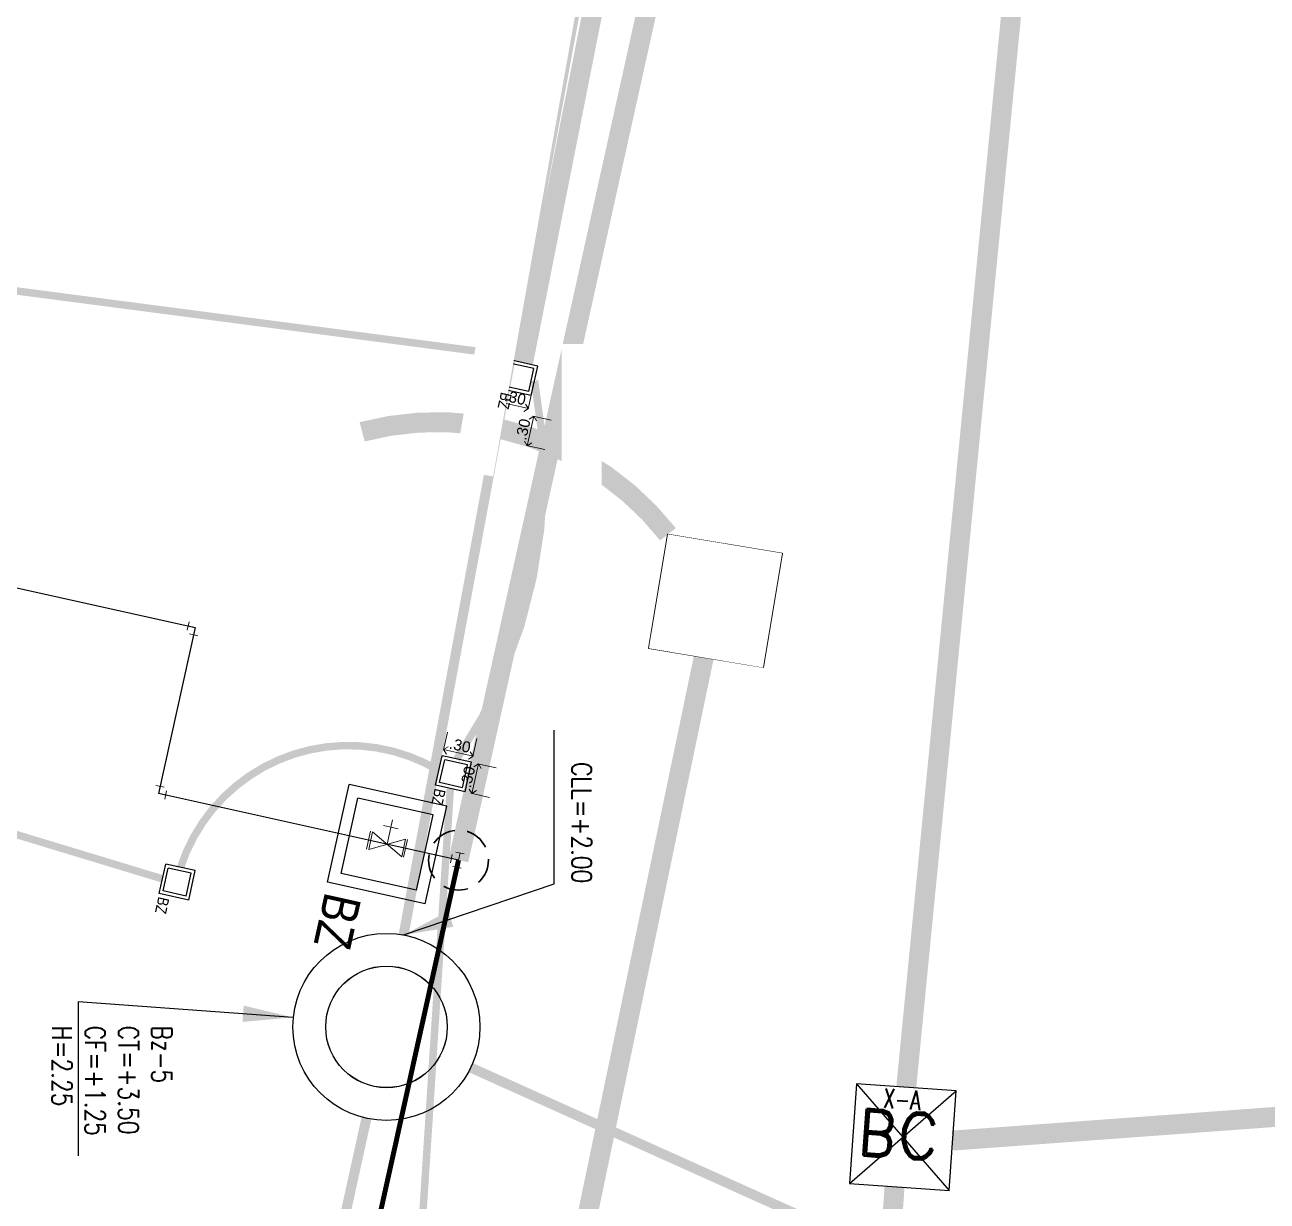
# Model space of a CAD drawing. Header units: inches. Extents: x 0 to 766, y -245 to 236.
# Drawn here: x 720.12 to 732.58, y 113.72 to 125.51 of the extents above; entities that cross this region are included whole.
import ezdxf
from ezdxf.enums import TextEntityAlignment as Align

# ---------------------------------------------------------------- set-up
doc = ezdxf.new("R2010")
doc.units = ezdxf.units.IN
doc.header["$MEASUREMENT"] = 0
doc.set_wipeout_variables(frame=1)
for name, pattern in [('2P$0$HIDDEN', [0.375, 0.25, -0.125]), ('DASHDOT', [1, 0.5, -0.25, 0, -0.25]), ('DASHED2', [0.375, 0.25, -0.125]), ('HIDDEN', [0.375, 0.25, -0.125]), ('TC_P10$0$HIDDEN', [0.375, 0.25, -0.125]), ('TG_P1$0$DASHDOT', [1, 0.5, -0.25, 0, -0.25])]:
    doc.linetypes.add(name, pattern=pattern)
doc.layers.get('DEFPOINTS').update_dxf_attribs({"color": 251, "lineweight": 9})
for name, color, linetype, lineweight in [('000 SOS 911 - ACCESORIOS ACI', 3, 'Continuous', 20), ('000 SOS 911 EQUIPOS', 5, 'Continuous', 25), ('000 SOS 911 IE-Alarmas Contra Incendio', 100, 'CONTRA_FUEGO', 25), ('000 SOS 911 Membrete', 255, 'Continuous', 18), ('000 SOS 911 TUB. ENTERRADA  ACI', 5, 'DASHED2', 25), ('A_Texto', 3, 'Continuous', 25), ('Layer1', 2, 'Continuous', 35), ('MQ.RECORRIDO DUCTO COMUN.', 30, 'HIDDEN', 40), ('MQ.TEXTOS GENERALES', 251, 'Continuous', 9)]:
    doc.layers.add(name, color=color, linetype=linetype, lineweight=lineweight)
for name, color, linetype in [('ARQ 04.09.19', 8, 'Continuous'), ('Xref_Red Eléctrica Proyectada$0$Red Eléctrica', 3, 'Continuous'), ('Xref_Redes Externas de desagüe$0$Ref-Red de Alc$0$X-DIM', 40, 'Continuous'), ('Xref_Redes Externas de desagüe$0$Xref alcantarillado. colector', 6, 'Continuous')]:
    doc.layers.add(name, color=color, linetype=linetype)
doc.styles.add('ARIAL', font='arial.ttf')
doc.styles.add('ESC-50', font='romans.shx', dxfattribs={"width": 0.9, "height": 0.1})
doc.styles.add('MtXpl_Arial_Narrow', font='ARIALN.TTF')
doc.styles.add('ROMAND', font='romand.shx', dxfattribs={"width": 0.8})
doc.styles.add('ROMANS', font='romans.shx', dxfattribs={"width": 0.8})
doc.styles.get("Standard").update_dxf_attribs({"font": 'arial.ttf'})
doc.styles.add('Xref_Redes Externas de desagüe$0$Ref-Red de Alc$0$GMI-texto', font='ROMANS', dxfattribs={"width": 0.75})
doc.styles.add('Xref_Redes Externas de desagüe$0$ROMANS', font='romans.shx', dxfattribs={"width": 0.8})
doc.linetypes.add('CONTRA_FUEGO', pattern='A,0.9,-0.15,["ACI",Standard,S=0.08,R=0,X=-0.08,Y=-0.03],-0.2', length=1.25)
doc.linetypes.add('Fire-50-Wall', pattern='A,0.5,-0.075,["I",ESC-50,S=1,R=0,X=-0.03,Y=-0.05],-0.05', length=0.625)
doc.dimstyles.new('SEGURIDAD_COTA MUROS_100', dxfattribs={"dimtxt": 0.11, "dimasz": 0.075, "dimexe": 0.18, "dimexo": 0.06, "dimgap": 0.02, "dimtad": 1, "dimzin": 4, "dimdsep": 46, "dimtxsty": 'ARIAL', "dimblk": 'OPEN90', "dimcen": 0.09, "dimdle": 0.1, "dimclrd": 7, "dimclre": 7, "dimclrt": 7, "dimadec": 0, "dimazin": 0, "dimtfac": 1, "dimtix": 1, "dimtofl": 0, "dimtmove": 2, "dimatfit": 2, "dimldrblk": 'OPEN90', "dimfxl": 0.3, "dimtolj": 1, "dimtzin": 0, "dimlwd": 9, "dimlwe": 9, "dimarcsym": 0})
doc.dimstyles.new('Xref_Redes Externas de desagüe$0$Ref-Red de Alc$0$GMI-Dim Style-Arch SC', dxfattribs={"dimscale": 0, "dimtxt": 2.5, "dimasz": 2.5, "dimexe": 1.5, "dimexo": 1, "dimgap": 1.25, "dimtad": 1, "dimtih": 1, "dimtoh": 1, "dimzin": 1, "dimdsep": 46, "dimtxsty": 'Xref_Redes Externas de desagüe$0$Ref-Red de Alc$0$GMI-texto', "dimcen": 0.09, "dimclrd": 256, "dimclre": 256, "dimclrt": 7, "dimazin": 0, "dimtfac": 1, "dimtix": 1, "dimtmove": 0, "dimatfit": 3, "dimfxl": 1, "dimtolj": 1, "dimarcsym": 0})

# ---------------------------------------------------------------- blocks, each defined once
blk = doc.blocks.new('Xref_Red Eléctrica Proyectada')
at = {"layer": 'Xref_Red Eléctrica Proyectada$0$Red Eléctrica', "const_width": 0.2}
blk.add_lwpolyline([(227159.894, 8188127.134, 0.299328), (227156.828, 8188128.161, 0.81715)], format="xyb", dxfattribs=at)
at = {"layer": 'Xref_Red Eléctrica Proyectada$0$Red Eléctrica'}
blk.add_lwpolyline([(227159.894, 8188127.134), (227161.038, 8188126.943), (227160.847, 8188125.798), (227159.703, 8188125.989)], close=True, dxfattribs=at)
at = {"layer": 'Xref_Red Eléctrica Proyectada$0$Red Eléctrica', "const_width": 0.2, "elevation": 0.778}
blk.add_lwpolyline([(227154.77, 8188099.606), (227160.371, 8188126.466)], dxfattribs=at)
blk.add_wipeout([(227159.894, 8188127.134), (227161.038, 8188126.943), (227160.847, 8188125.798), (227159.703, 8188125.991)]).translate(0, 0, -0.778).dxf.layer = 'Xref_Red Eléctrica Proyectada$0$Red Eléctrica'
blk = doc.blocks.new('_Open90')
at = {"color": 0, "linetype": 'ByBlock', "lineweight": -2}
for p, q in [((0, 0), (-1, 0)), ((-0.5, 0.5), (0, 0)), ((0, 0), (-0.5, -0.5))]:
    blk.add_line(p, q, dxfattribs=at)
blk = doc.blocks.new('*D311')
at = {"layer": '000 SOS 911 IE-Alarmas Contra Incendio', "color": 7, "lineweight": 9, "transparency": 16777216}
for p, q in [((21.336, 41.123), (21.303, 40.973)), ((21.343, 41.198), (21.528, 41.157)), ((21.278, 40.902), (21.463, 40.861))]:
    blk.add_line(p, q, dxfattribs=at)
at = {"layer": 'DEFPOINTS', "color": 0, "transparency": 16777216}
for p in [(21.285, 41.211, 0), (21.219, 40.915, 0), (21.287, 40.9)]:
    blk.add_point(p, dxfattribs=at)
at = {"layer": '000 SOS 911 IE-Alarmas Contra Incendio', "color": 7, "lineweight": 9, "transparency": 16777216}
for p, xscale, yscale, zscale, rotation in [((21.352, 41.196), 0.07500000000000001, 0.07500000000000001, 0.07500000000000001, 77.50376459182968), ((21.287, 40.9), 0.075, 0.075, 0.075, 257.5037645918297)]:
    blk.add_blockref('_Open90', p, dxfattribs=dict(at, xscale=xscale, yscale=yscale, zscale=zscale, rotation=rotation))
at = {"layer": '000 SOS 911 IE-Alarmas Contra Incendio', "color": 7, "transparency": 16777216, "insert": (21.245, 41.064), "char_height": 0.11, "attachment_point": 5, "rotation": 77.5038, "style": 'ARIAL'}
blk.add_mtext('\\A1;.30', dxfattribs=at)
blk = doc.blocks.new('*D312')
at = {"layer": '000 SOS 911 IE-Alarmas Contra Incendio', "color": 7, "lineweight": 9, "transparency": 16777216}
for p, q in [((21.002, 41.335), (21.041, 41.515)), ((21.298, 41.269), (21.337, 41.449)), ((21.225, 41.29), (21.076, 41.323))]:
    blk.add_line(p, q, dxfattribs=at)
at = {"layer": 'DEFPOINTS', "color": 0, "transparency": 16777216}
for p in [(20.989, 41.276, 0), (21.003, 41.339), (21.285, 41.211, 0)]:
    blk.add_point(p, dxfattribs=at)
at = {"layer": '000 SOS 911 IE-Alarmas Contra Incendio', "color": 7, "lineweight": 9, "transparency": 16777216, "xscale": 0.075, "yscale": 0.075, "zscale": 0.075}
for p, rotation in [((21.003, 41.339), 167.5037645918297), ((21.299, 41.273), 347.5037645918297)]:
    blk.add_blockref('_Open90', p, dxfattribs=dict(at, rotation=rotation))
at = {"layer": '000 SOS 911 IE-Alarmas Contra Incendio', "color": 7, "transparency": 16777216, "insert": (21.167, 41.381), "char_height": 0.11, "attachment_point": 5, "rotation": 347.5038, "style": 'ARIAL'}
blk.add_mtext('\\A1;.30', dxfattribs=at)
blk = doc.blocks.new('*D313')
at = {"layer": '000 SOS 911 IE-Alarmas Contra Incendio', "color": 7, "lineweight": 9, "transparency": 16777216}
for p, q in [((20.782, 37.638), (20.749, 37.489)), ((20.789, 37.713), (20.974, 37.672)), ((20.723, 37.417), (20.908, 37.376))]:
    blk.add_line(p, q, dxfattribs=at)
at = {"layer": 'DEFPOINTS', "color": 0, "transparency": 16777216}
for p in [(20.73, 37.726, 0), (20.665, 37.43, 0), (20.733, 37.415)]:
    blk.add_point(p, dxfattribs=at)
at = {"layer": '000 SOS 911 IE-Alarmas Contra Incendio', "color": 7, "lineweight": 9, "transparency": 16777216}
for p, xscale, yscale, zscale, rotation in [((20.798, 37.711), 0.07500000000000001, 0.07500000000000001, 0.07500000000000001, 77.50376459182968), ((20.733, 37.415), 0.075, 0.075, 0.075, 257.5037645918297)]:
    blk.add_blockref('_Open90', p, dxfattribs=dict(at, xscale=xscale, yscale=yscale, zscale=zscale, rotation=rotation))
at = {"layer": '000 SOS 911 IE-Alarmas Contra Incendio', "color": 7, "transparency": 16777216, "insert": (20.691, 37.58), "char_height": 0.11, "attachment_point": 5, "rotation": 77.5038, "style": 'ARIAL'}
blk.add_mtext('\\A1;.30', dxfattribs=at)
blk = doc.blocks.new('*D314')
at = {"layer": '000 SOS 911 IE-Alarmas Contra Incendio', "color": 7, "lineweight": 9, "transparency": 16777216}
for p, q in [((20.447, 37.851), (20.487, 38.03)), ((20.743, 37.785), (20.783, 37.965)), ((20.671, 37.805), (20.521, 37.838))]:
    blk.add_line(p, q, dxfattribs=at)
at = {"layer": 'DEFPOINTS', "color": 0, "transparency": 16777216}
for p in [(20.434, 37.792, 0), (20.448, 37.855), (20.73, 37.726, 0)]:
    blk.add_point(p, dxfattribs=at)
at = {"layer": '000 SOS 911 IE-Alarmas Contra Incendio', "color": 7, "lineweight": 9, "transparency": 16777216, "xscale": 0.075, "yscale": 0.075, "zscale": 0.075}
for p, rotation in [((20.448, 37.855), 167.5037645918297), ((20.744, 37.789), 347.5037645918297)]:
    blk.add_blockref('_Open90', p, dxfattribs=dict(at, rotation=rotation))
at = {"layer": '000 SOS 911 IE-Alarmas Contra Incendio', "color": 7, "transparency": 16777216, "insert": (20.613, 37.896), "char_height": 0.11, "attachment_point": 5, "rotation": 347.5038, "style": 'ARIAL'}
blk.add_mtext('\\A1;.30', dxfattribs=at)
blk = doc.blocks.new('01')
at = {"layer": '000 SOS 911 IE-Alarmas Contra Incendio', "color": 6, "linetype": 'Continuous'}
for p, q in [((763.4152, -217.109), (762.974, -217.109)), ((762.974, -217.109), (762.974, -217.5502)), ((763.4152, -217.109), (763.4152, -217.5502)), ((763.3652, -217.159), (763.024, -217.159)), ((763.024, -217.159), (763.024, -217.5002)), ((763.3652, -217.159), (763.3652, -217.5002)), ((763.3652, -217.5002), (763.024, -217.5002)), ((763.4152, -217.5502), (762.974, -217.5502))]:
    blk.add_line(p, q, dxfattribs=at)
at = {"layer": '000 SOS 911 IE-Alarmas Contra Incendio', "color": 6, "linetype": 'Continuous', "style": 'MtXpl_Arial_Narrow'}
blk.add_text('BZ', height=0.16344, dxfattribs=at).set_placement((763.4547, -217.5521))
blk = doc.blocks.new('ACCS.ELBOW.90')
at = {"layer": '000 SOS 911 - ACCESORIOS ACI', "color": 100}
for p, q in [((0.098, 0.168), (-0.098, 0.168)), ((0.168, -0.098), (0.168, 0.098))]:
    blk.add_line(p, q, dxfattribs=at)
at = {"layer": '000 SOS 911 - ACCESORIOS ACI', "color": 9}
for p in [(0, 0.168), (0.168, 0)]:
    blk.add_line(p, (0, 0), dxfattribs=at)
blk = doc.blocks.new('12')
at = {"layer": '000 SOS 911 - ACCESORIOS ACI'}
for p, q in [((1614.761, 3414.38), (1614.761, 3414.632)), ((1614.571, 3414.289), (1614.571, 3414.471)), ((1614.93, 3414.471), (1614.592, 3414.288)), ((1614.592, 3414.288), (1614.592, 3414.47)), ((1614.592, 3414.47), (1614.931, 3414.289)), ((1614.931, 3414.289), (1614.93, 3414.471)), ((1614.951, 3414.289), (1614.95, 3414.471))]:
    blk.add_line(p, q, dxfattribs=at)
blk.add_lwpolyline([(1614.686, 3414.557), (1614.836, 3414.557)], dxfattribs=at)
blk = doc.blocks.new('ACI 240312')
at = {"layer": '000 SOS 911 TUB. ENTERRADA  ACI', "color": 1, "lineweight": 30, "elevation": 0}
for points, const_width in [([(10.618, 21.214), (21.853, 71.87)], 0.2), ([(5.866, -0.213), (10.618, 21.214)], 0.05)]:
    blk.add_lwpolyline(points, dxfattribs=dict(at, const_width=const_width))
at = {"layer": '000 SOS 911 TUB. ENTERRADA  ACI', "color": 1, "linetype": 'Fire-50-Wall', "lineweight": 30}
for points, elevation in [([(0.173, 25.279), (7.979, 23.545)], 0), ([(7.979, 23.545), (7.61, 21.882)], -0.471), ([(10.618, 21.214), (7.61, 21.882)], 0)]:
    blk.add_lwpolyline(points, dxfattribs=dict(at, elevation=elevation))
at = {"layer": 'Layer1', "linetype": '2P$0$HIDDEN'}
blk.add_circle((10.618, 21.214, 0), 0.3, dxfattribs=at)
at = {"layer": '000 SOS 911 - ACCESORIOS ACI'}
for p, xscale, yscale, zscale, rotation in [((7.979, 23.545, 0), -0.4394526855468766, 0.4394526855468736, 0.4394526855468736, 77.5011789133712), ((7.61, 21.882, 0), -0.4394526855468769, 0.4394526855468736, 0.4394526855468736, 257.5011789133712), ((10.618, 21.214, 0), 0.4394526855468773, 0.4394526855468773, 0.4394526855468773, 77.50635027029074), ((10.618, 21.214, 0), -0.439452685546877, 0.4394526855468736, 0.4394526855468736, 77.5011789133712)]:
    blk.add_blockref('ACCS.ELBOW.90', p, dxfattribs=dict(at, xscale=xscale, yscale=yscale, zscale=zscale, rotation=rotation))
at = {"layer": '000 SOS 911 Membrete', "color": 1, "linetype": 'Continuous', "xscale": 2.269662975122643, "yscale": 2.269662975122643, "zscale": 2.269662975122643, "rotation": 257.503764591831}
blk.add_blockref('01', (866.287, 1605.802, 0), dxfattribs=at)
at = {"layer": '000 SOS 911 TUB. ENTERRADA  ACI', "rotation": 347.4811310132175}
blk.add_blockref('12', (-2306.572, -2961.812, 0), dxfattribs=at)
blk = doc.blocks.new('BUZON DE COMUNICACIONES')
at = {"layer": 'ARQ 04.09.19', "color": 3, "elevation": -0.778}
blk.add_lwpolyline([(226549.687, 8188134.431), (226548.69, 8188134.501), (226548.62, 8188133.503), (226549.618, 8188133.434), (226549.687, 8188134.431)], dxfattribs=at)
at = {"layer": 'ARQ 04.09.19', "color": 7, "elevation": -0.778}
for points in [[(226548.69, 8188134.501), (226549.618, 8188133.434)], [(226548.62, 8188133.503), (226549.687, 8188134.431)]]:
    blk.add_lwpolyline(points, dxfattribs=at)
at = {"layer": 'MQ.RECORRIDO DUCTO COMUN.', "color": 30, "linetype": 'DASHDOT', "ltscale": 0.8, "true_color": 0xf8991e, "const_width": 0.2}
for points, elevation in [([(226552.373, 8188167.024), (226549.188, 8188134.466)], 0), ([(226549.653, 8188133.933), (226567.545, 8188135.245)], -1.556), ([(226548.083, 8188119.21), (226549.071, 8188133.472)], -0.414)]:
    blk.add_lwpolyline(points, dxfattribs=dict(at, elevation=elevation))
at = {"layer": 'A_Texto', "color": 10, "style": 'ROMAND'}
blk.add_text('BC', height=0.4688, rotation=356.0361, dxfattribs=at).set_placement((226549.108, 8188133.994, -0.867), align=Align.MIDDLE)
at = {"layer": 'MQ.TEXTOS GENERALES', "style": 'ROMANS', "width": 0.7}
blk.add_text('X-A', height=0.1953, rotation=356.0361, dxfattribs=at).set_placement((226548.959, 8188134.36, -0.778), align=Align.MIDDLE_LEFT)
blk = doc.blocks.new('Xref_Redes Externas de desagüe$0$Buzon Proy')
at = {"color": 0}
for radius in [2, 1.3]:
    blk.add_circle((5.16, -1.532), radius, dxfattribs=at)
at = {"layer": 'DEFPOINTS'}
blk.add_lwpolyline([(0, 0), (0, 0)], dxfattribs=at)
blk = doc.blocks.new('DyA 240312')
at = {"layer": '000 SOS 911 IE-Alarmas Contra Incendio', "color": 159, "linetype": 'TC_P10$0$HIDDEN', "true_color": 0x22346e, "const_width": 0.2, "elevation": 0, "flags": 128}
blk.add_lwpolyline([(21.245, 41.732, -0.020659), (24.631, 56.644, -1.894101)], format="xyb", dxfattribs=at)
at = {"layer": '000 SOS 911 IE-Alarmas Contra Incendio', "color": 159, "linetype": 'TG_P1$0$DASHDOT', "true_color": 0x22346e, "const_width": 0.075, "elevation": 0}
for points in [[(13.064, 42.857), (21.106, 41.806)], [(12.044, 38.254), (17.63, 36.559)]]:
    blk.add_lwpolyline(points, dxfattribs=at)
at = {"layer": '000 SOS 911 IE-Alarmas Contra Incendio', "color": 159, "linetype": 'TG_P1$0$DASHDOT', "true_color": 0x22346e, "const_width": 0.075}
for points, elevation in [([(20.581, 37.76, 0.197697), (21.36, 41.551, 11.559752)], 0), ([(17.811, 36.674, -0.481382), (20.401, 37.645, 0.573715)], 0), ([(20.516, 37.464, -0.070496), (17.627, 19.379, 1.790001)], -0.778)]:
    blk.add_lwpolyline(points, format="xyb", dxfattribs=dict(at, elevation=elevation))
at = {"layer": '000 SOS 911 Membrete', "color": 4, "linetype": 'Continuous', "xscale": 0.6866556266033178, "yscale": 0.6866556266033178, "zscale": 0.6866556266033178, "rotation": 257.503764591831}
for p in [(280.3, 520.931, 0), (279.636, 516.96, 0), (276.865, 515.874, 0)]:
    blk.add_blockref('01', p, dxfattribs=at)
at = {"layer": '000 SOS 911 IE-Alarmas Contra Incendio'}
for base, p1, p2, angle, picture, middle in [((21.003, 41.339, 0), (21.285, 41.211, 0), (20.989, 41.276, 0), 347.5038, '*D312', (21.167, 41.381, 0)), ((21.287, 40.9, 0), (21.285, 41.211, 0), (21.219, 40.915, 0), 257.5038, '*D311', (21.245, 41.064, 0)), ((20.448, 37.855, 0), (20.73, 37.726, 0), (20.434, 37.792, 0), 347.5038, '*D314', (20.613, 37.896, 0)), ((20.733, 37.415, 0), (20.73, 37.726, 0), (20.665, 37.43, 0), 257.5038, '*D313', (20.691, 37.58, 0))]:
    dim = blk.add_linear_dim(base=base, p1=p1, p2=p2, angle=angle, dimstyle='SEGURIDAD_COTA MUROS_100', dxfattribs=at)
    dim.commit()
    dim.dimension.update_dxf_attribs({"geometry": picture, "text_midpoint": middle})
blk = doc.blocks.new('Xref_Redes Externas de desagüe 240323')
at = {"layer": 'Xref_Redes Externas de desagüe$0$Xref alcantarillado. colector', "color": 40, "const_width": 0.1}
for points in [[(227162.234, 8188149.994), (227157.243, 8188123.118)], [(227157.916, 8188121.789), (227181.889, 8188111.004)], [(227152.446, 8188101.196), (227156.871, 8188121.281)]]:
    blk.add_lwpolyline(points, dxfattribs=at)
at = {"layer": 'Xref_Redes Externas de desagüe$0$Xref alcantarillado. colector'}
blk.add_lwpolyline([(227156.135, 8188122.448), (227156.135, 8188122.448)], close=True, dxfattribs=at)
at = {"layer": 'Xref_Redes Externas de desagüe$0$Xref alcantarillado. colector', "color": 40}
blk.add_circle((227157.072, 8188122.197), 0.609, dxfattribs=at)
at = {"layer": 'Xref_Redes Externas de desagüe$0$Xref alcantarillado. colector', "color": 40, "xscale": 0.4687499984727788, "yscale": 0.4687499984727788, "zscale": 0.4687499984727788, "rotation": 270}
blk.add_blockref('Xref_Redes Externas de desagüe$0$Buzon Proy', (227157.79, 8188124.615), dxfattribs=at)
at = {"layer": 'Xref_Redes Externas de desagüe$0$Ref-Red de Alc$0$X-DIM'}
blk.add_leader([(227157.243, 8188123.118, 1.929), (227158.754, 8188123.629, 1.929), (227158.754, 8188125.171, 1.929)], dimstyle='Xref_Redes Externas de desagüe$0$Ref-Red de Alc$0$GMI-Dim Style-Arch SC', override={"dimscale": 0.025, "dimasz": 20, "dimtad": 0}, dxfattribs=at)
at = {"char_height": 0.2, "attachment_point": 1, "style": 'Xref_Redes Externas de desagüe$0$ROMANS', "bg_fill": 2}
for s, width, heights, insert, rotation in [('PVC 200mm S=3.76% L=29.21m', 14.68783, [0], (227160.635, 8188142.29, 1.556), 259.9009), ('Bz-5\\PCT=+3.50\\PCF=+1.25\\PH=2.25', 5.30517, [4.407], (227154.919, 8188122.209, 1.929), 270)]:
    blk.add_mtext_dynamic_manual_height_columns(s, width=width, gutter_width=1, heights=heights, dxfattribs=dict(at, insert=insert, rotation=rotation))
at = {"insert": (227159.129, 8188123.636, 1.929), "char_height": 0.2, "attachment_point": 3, "rotation": 270, "style": 'Xref_Redes Externas de desagüe$0$ROMANS', "bg_fill": 2}
blk.add_mtext_dynamic_manual_height_columns('CLL=+2.00', width=5.30517, gutter_width=1, heights=[1.087], dxfattribs=at)
at = {"layer": 'Xref_Redes Externas de desagüe$0$Ref-Red de Alc$0$X-DIM'}
blk.add_leader([(227156.133, 8188122.292, 1.929), (227153.98, 8188122.448, 1.929), (227153.98, 8188120.905, 1.929)], dimstyle='Xref_Redes Externas de desagüe$0$Ref-Red de Alc$0$GMI-Dim Style-Arch SC', override={"dimscale": 0.025, "dimasz": 20, "dimtad": 0}, dxfattribs=at)

msp = doc.modelspace()

# ---------------------------------------------------------------- block references
msp.add_blockref('Xref_Red Eléctrica Proyectada', (-226433.326, -8188006.73, -0.778))

# ---------------------------------------------------------------- next in the draw order: block references
at = {"layer": '000 SOS 911 EQUIPOS'}
msp.add_blockref('DyA 240312', (703.87, 80.391, 0), dxfattribs=at)

# ---------------------------------------------------------------- next in the draw order: block references
msp.add_blockref('ACI 240312', (713.85, 95.924), dxfattribs=at)

# ---------------------------------------------------------------- next in the draw order: block references
at = {"layer": 'MQ.RECORRIDO DUCTO COMUN.', "color": 30, "linetype": 'ByBlock', "true_color": 0xf8991e}
msp.add_blockref('BUZON DE COMUNICACIONES', (-225820.231, -8188019.606, 0), dxfattribs=at)

# ---------------------------------------------------------------- next in the draw order: block references
msp.add_blockref('Xref_Redes Externas de desagüe 240323', (-226433.326, -8188006.73, -0.778))

doc.saveas('drawing.dxf')
